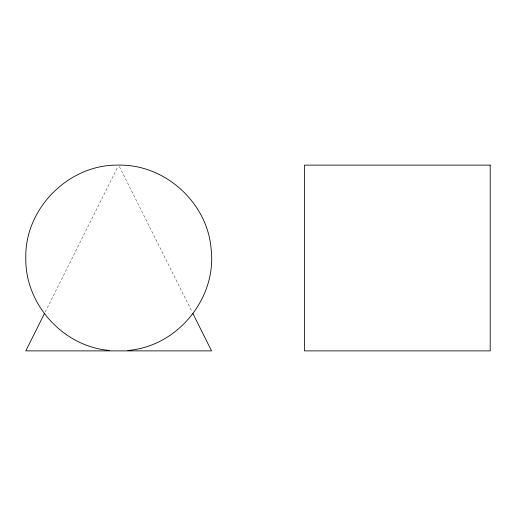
<?xml version="1.0" encoding="UTF-8"?>
<svg xmlns="http://www.w3.org/2000/svg" width="516" height="516" viewBox="0 0 516 516"><rect width="100%" height="100%" fill="white"/><g stroke="black" fill="none" stroke-linecap="round" stroke-linejoin="round"><path stroke-width="0.39" stroke-dasharray="2.58 1.94" d="M45.24 311.999L117.958 166.558M119.402 166.558L192.12 311.999"/><path stroke-width="0.77" d="M44.518 313.438L25.8 350.88L211.56 350.88L192.842 313.438M127.781 350.435C177.298 346.707 217.12 298.184 211.115 248.899C207.464 202.698 165.017 164.223 118.68 165.12C69.041 163.972 24.652 208.361 25.8 258C24.903 304.337 63.378 346.784 109.579 350.435M490.2 165.12L304.44 165.12L304.44 350.88L490.2 350.88L490.2 165.12"/></g></svg>
